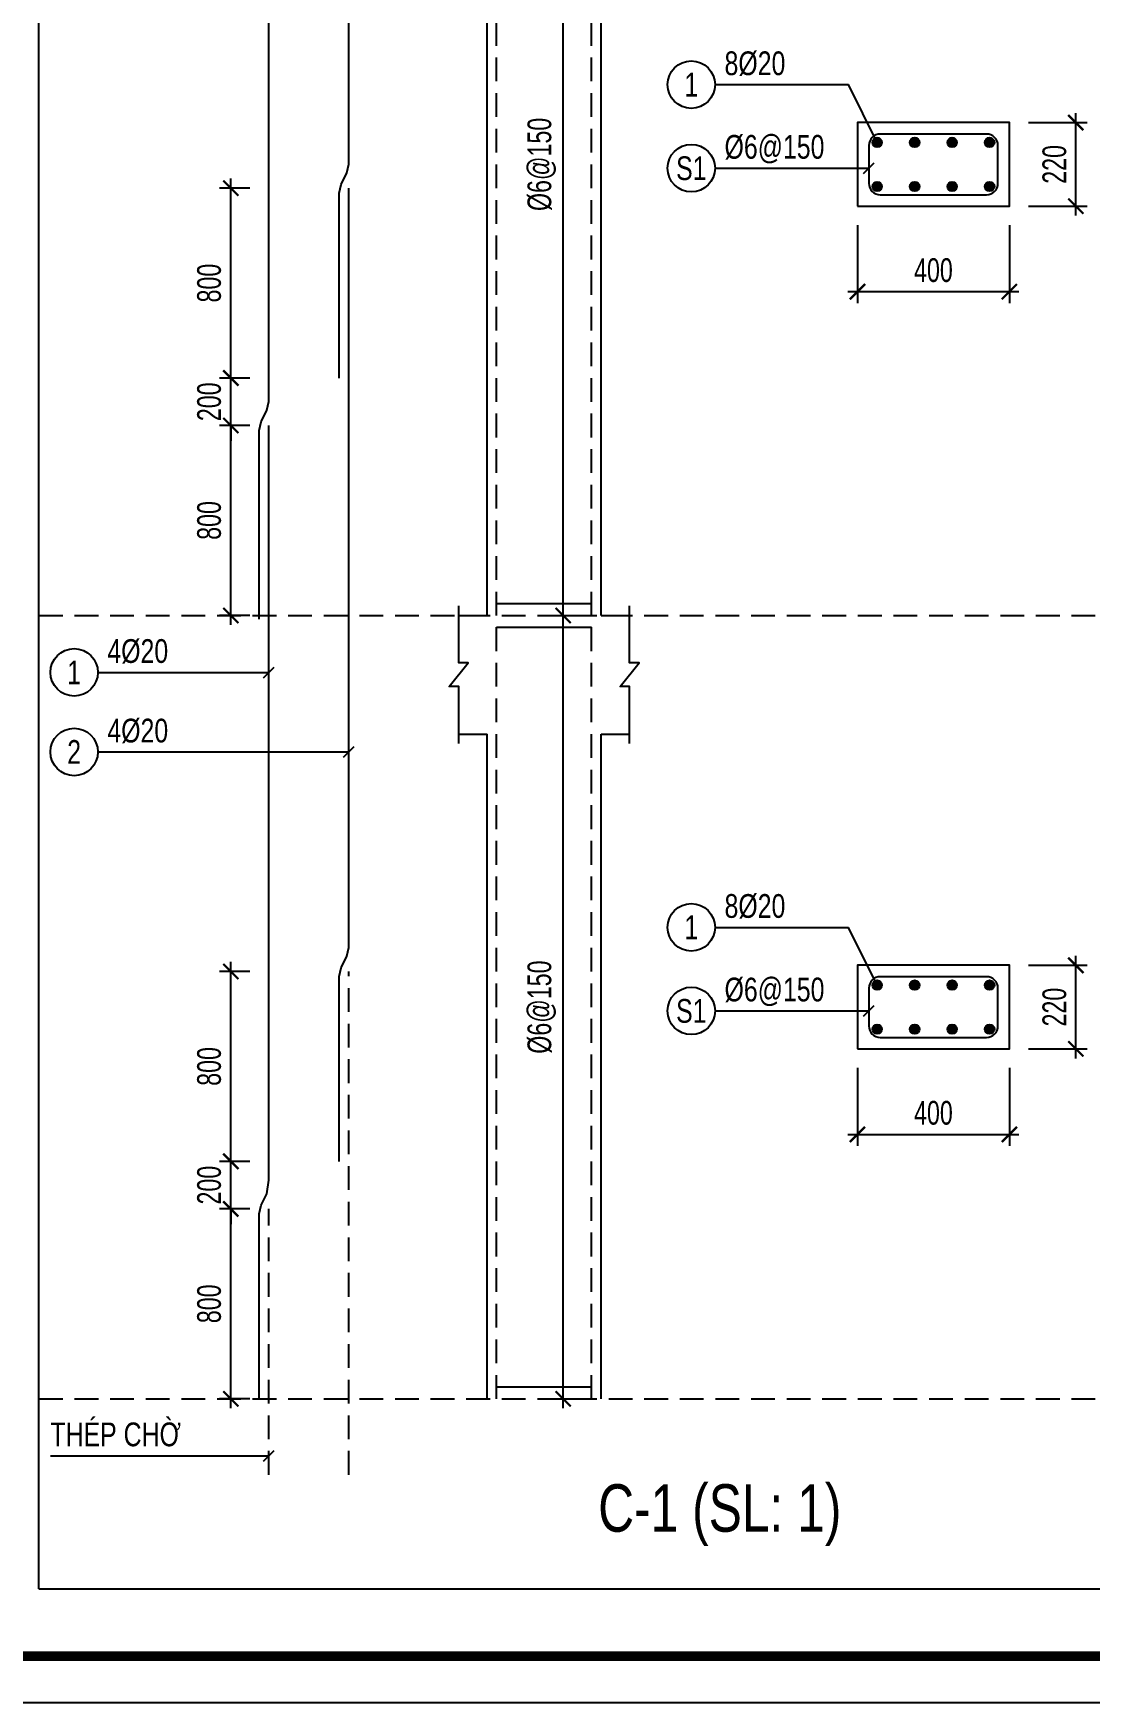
# Model space of a CAD drawing. Header units: millimetres. Extents: x -7991 to 5364, y -10960 to -2058.
# Drawn here: x -432 to 2349, y -9483 to -5088 of the extents above; entities that cross this region are included whole.
import ezdxf
from ezdxf.enums import TextEntityAlignment as Align

# ---------------------------------------------------------------- set-up
doc = ezdxf.new("R2010")
doc.units = ezdxf.units.MM
doc.header["$LTSCALE"] = 250
doc.header["$MEASUREMENT"] = 0
doc.linetypes.add('HIDDEN', pattern=[0.375, 0.25, -0.125])
doc.layers.get('DEFPOINTS').update_dxf_attribs({"color": 87})
for name, color, linetype in [('08.TEXTBEAM', 2, 'Continuous'), ('KCS_BORDER', 2, 'Continuous'), ('KCS_CHI', 8, 'Continuous'), ('KCS_DIM', 8, 'Continuous'), ('KCS_HIDDEN', 8, 'HIDDEN'), ('KCS_SOTHEP_CIRCLE', 1, 'Continuous'), ('KCS_SOTHEP_TEXT', 2, 'Continuous'), ('KCS_STEEL', 4, 'Continuous'), ('KCS_STEEL_HIDDEN', 4, 'HIDDEN'), ('KCS_STEEL_SNODE', 6, 'Continuous'), ('KCS_TEXT', 7, 'Continuous'), ('KCS_TEXT_TCK', 4, 'Continuous')]:
    doc.layers.add(name, color=color, linetype=linetype)
doc.layers.add('Xref khung ten  A3 TKCS$0$A-KY HIEU', color=34, linetype='Continuous', lineweight=20)
doc.styles.add('KCS_SMTEXT', font='arial.ttf', dxfattribs={"width": 0.7})
doc.dimstyles.new('KCS_DIM25', dxfattribs={"dimscale": 25, "dimtxt": 2.5, "dimasz": 1.6, "dimexe": 1.2, "dimexo": 0, "dimgap": 1, "dimtad": 1, "dimdec": 0, "dimzin": 0, "dimdsep": 46, "dimtxsty": 'KCS_SMTEXT', "dimblk": 'ARCHTICK', "dimcen": 0, "dimdle": 1, "dimclrd": 256, "dimclre": 256, "dimclrt": 7, "dimadec": 0, "dimazin": 0, "dimtfac": 1, "dimtdec": 0, "dimtix": 1, "dimtmove": 2, "dimatfit": 3, "dimfxl": 1, "dimtolj": 1, "dimtzin": 0, "dimarcsym": 0})
doc.dimstyles.new('KCS_DIM25_40', dxfattribs={"dimtxt": 62.5, "dimasz": 40, "dimexe": 30, "dimexo": 0, "dimgap": 25, "dimtad": 1, "dimdec": 0, "dimlfac": 1.6, "dimzin": 13, "dimdsep": 46, "dimtxsty": 'KCS_SMTEXT', "dimblk": 'ARCHTICK', "dimblk1": 'ARCHTICK', "dimcen": 0, "dimdle": 25, "dimclrt": 7, "dimadec": 0, "dimazin": 0, "dimtfac": 1, "dimtdec": 0, "dimtix": 1, "dimtmove": 2, "dimatfit": 3, "dimfxl": 1, "dimtolj": 1, "dimtzin": 13, "dimarcsym": 0})

# ---------------------------------------------------------------- blocks, each defined once
blk = doc.blocks.new('Xref khung ten  A3 TKCS')
at = {"layer": 'DEFPOINTS', "color": 125}
blk.add_lwpolyline([(-57730.37, -13938.76), (-57310.37, -13938.76), (-57310.37, -13641.76), (-57730.37, -13641.76)], close=True, dxfattribs=at)
at = {"layer": 'Xref khung ten  A3 TKCS$0$A-KY HIEU', "color": 0, "const_width": 1.02}
blk.add_lwpolyline([(-57716.02, -13933.85), (-57716.02, -13646.66), (-57315.38, -13646.66), (-57315.38, -13933.85)], close=True, dxfattribs=at)
blk = doc.blocks.new('_ArchTick')
at = {"color": 0, "linetype": 'ByBlock', "const_width": 0.15}
blk.add_lwpolyline([(-0.5, -0.5), (0.5, 0.5)], dxfattribs=at)
blk = doc.blocks.new('*D129')
at = {"layer": 'DEFPOINTS', "color": 0, "transparency": 16777216}
for p in [(912.5, -6620.5), (962.5, -6620.5), (912.5, -8683)]:
    blk.add_point(p, dxfattribs=at)
at = {"layer": 'KCS_DIM', "color": 0, "lineweight": -2, "transparency": 16777216}
for p, q in [((912.5, -6620.5), (992.5, -6620.5)), ((962.5, -8708), (962.5, -6595.5)), ((912.5, -8683), (992.5, -8683))]:
    blk.add_line(p, q, dxfattribs=at)
at = {"layer": 'KCS_DIM', "color": 0, "lineweight": -2, "transparency": 16777216, "xscale": 40, "yscale": 40, "zscale": 40}
for p, rotation in [((962.5, -6620.5), 90), ((962.5, -8683), 270)]:
    blk.add_blockref('_ArchTick', p, dxfattribs=dict(at, rotation=rotation))
at = {"layer": 'KCS_DIM', "color": 7, "transparency": 16777216, "insert": (906.2, -7651.8), "char_height": 62.5, "attachment_point": 5, "rotation": 90, "style": 'KCS_SMTEXT'}
blk.add_mtext('\\A1;%%c6@150', dxfattribs=at)
blk = doc.blocks.new('*D130')
at = {"layer": 'DEFPOINTS', "color": 0, "transparency": 16777216}
for p in [(1737.5, -7811.8), (2137.5, -7811.8), (2137.5, -7986.8)]:
    blk.add_point(p, dxfattribs=at)
at = {"layer": 'KCS_DIM', "lineweight": -2, "transparency": 16777216}
for p, q in [((1737.5, -7811.8), (1737.5, -8016.8)), ((2137.5, -7811.8), (2137.5, -8016.8)), ((1712.5, -7986.8), (2162.5, -7986.8))]:
    blk.add_line(p, q, dxfattribs=at)
at = {"layer": 'KCS_DIM', "lineweight": -2, "transparency": 16777216, "xscale": 40, "yscale": 40, "zscale": 40, "rotation": 180}
blk.add_blockref('_ArchTick', (1737.5, -7986.8), dxfattribs=at)
at = {"layer": 'KCS_DIM', "lineweight": -2, "transparency": 16777216, "xscale": 40, "yscale": 40, "zscale": 40}
blk.add_blockref('_ArchTick', (2137.5, -7986.8), dxfattribs=at)
at = {"layer": 'KCS_DIM', "color": 7, "transparency": 16777216, "insert": (1937.5, -7930.5), "char_height": 62.5, "attachment_point": 5, "style": 'KCS_SMTEXT'}
blk.add_mtext('\\A1;400', dxfattribs=at)
blk = doc.blocks.new('*D131')
at = {"layer": 'DEFPOINTS', "color": 0, "transparency": 16777216}
for p in [(2187.5, -7541.8), (2312.5, -7541.8), (2187.5, -7761.8)]:
    blk.add_point(p, dxfattribs=at)
at = {"layer": 'KCS_DIM', "lineweight": -2, "transparency": 16777216}
for p, q in [((2187.5, -7541.8), (2342.5, -7541.8)), ((2312.5, -7786.8), (2312.5, -7516.8)), ((2187.5, -7761.8), (2342.5, -7761.8))]:
    blk.add_line(p, q, dxfattribs=at)
at = {"layer": 'KCS_DIM', "lineweight": -2, "transparency": 16777216, "xscale": 40, "yscale": 40, "zscale": 40}
for p, rotation in [((2312.5, -7541.8), 90), ((2312.5, -7761.8), 270)]:
    blk.add_blockref('_ArchTick', p, dxfattribs=dict(at, rotation=rotation))
at = {"layer": 'KCS_DIM', "color": 7, "transparency": 16777216, "insert": (2256.2, -7651.8), "char_height": 62.5, "attachment_point": 5, "rotation": 90, "style": 'KCS_SMTEXT'}
blk.add_mtext('\\A1;220', dxfattribs=at)
blk = doc.blocks.new('KC_SNODE')
at = {"layer": 'KCS_STEEL_SNODE'}
blk.add_hatch(color=256, dxfattribs=at).paths.add_polyline_path([(12.5, 0, 1), (-12.5, 0, 1)])
blk.add_circle((0, 0), 12.5, dxfattribs=at)
blk = doc.blocks.new('*D132')
at = {"layer": 'DEFPOINTS', "color": 0, "transparency": 16777216}
for p in [(912.5, -4245.5), (962.5, -4245.5), (912.5, -6620.5)]:
    blk.add_point(p, dxfattribs=at)
at = {"layer": 'KCS_DIM', "color": 0, "lineweight": -2, "transparency": 16777216}
for p, q in [((912.5, -4245.5), (992.5, -4245.5)), ((962.5, -6645.5), (962.5, -4220.5)), ((912.5, -6620.5), (992.5, -6620.5))]:
    blk.add_line(p, q, dxfattribs=at)
at = {"layer": 'KCS_DIM', "color": 0, "lineweight": -2, "transparency": 16777216, "xscale": 40, "yscale": 40, "zscale": 40}
for p, rotation in [((962.5, -4245.5), 90), ((962.5, -6620.5), 270)]:
    blk.add_blockref('_ArchTick', p, dxfattribs=dict(at, rotation=rotation))
at = {"layer": 'KCS_DIM', "color": 7, "transparency": 16777216, "insert": (906.2, -5433), "char_height": 62.5, "attachment_point": 5, "rotation": 90, "style": 'KCS_SMTEXT'}
blk.add_mtext('\\A1;%%c6@150', dxfattribs=at)
blk = doc.blocks.new('*D133')
at = {"layer": 'DEFPOINTS', "color": 0, "transparency": 16777216}
for p in [(1737.5, -5593), (2137.5, -5593), (2137.5, -5768)]:
    blk.add_point(p, dxfattribs=at)
at = {"layer": 'KCS_DIM', "lineweight": -2, "transparency": 16777216}
for p, q in [((1737.5, -5593), (1737.5, -5798)), ((2137.5, -5593), (2137.5, -5798)), ((1712.5, -5768), (2162.5, -5768))]:
    blk.add_line(p, q, dxfattribs=at)
at = {"layer": 'KCS_DIM', "lineweight": -2, "transparency": 16777216, "xscale": 40, "yscale": 40, "zscale": 40, "rotation": 180}
blk.add_blockref('_ArchTick', (1737.5, -5768), dxfattribs=at)
at = {"layer": 'KCS_DIM', "lineweight": -2, "transparency": 16777216, "xscale": 40, "yscale": 40, "zscale": 40}
blk.add_blockref('_ArchTick', (2137.5, -5768), dxfattribs=at)
at = {"layer": 'KCS_DIM', "color": 7, "transparency": 16777216, "insert": (1937.5, -5711.8), "char_height": 62.5, "attachment_point": 5, "style": 'KCS_SMTEXT'}
blk.add_mtext('\\A1;400', dxfattribs=at)
blk = doc.blocks.new('*D134')
at = {"layer": 'DEFPOINTS', "color": 0, "transparency": 16777216}
for p in [(2187.5, -5323), (2312.5, -5323), (2187.5, -5543)]:
    blk.add_point(p, dxfattribs=at)
at = {"layer": 'KCS_DIM', "lineweight": -2, "transparency": 16777216}
for p, q in [((2312.5, -5568), (2312.5, -5298)), ((2187.5, -5323), (2342.5, -5323)), ((2187.5, -5543), (2342.5, -5543))]:
    blk.add_line(p, q, dxfattribs=at)
at = {"layer": 'KCS_DIM', "lineweight": -2, "transparency": 16777216, "xscale": 40, "yscale": 40, "zscale": 40}
for p, rotation in [((2312.5, -5323), 90), ((2312.5, -5543), 270)]:
    blk.add_blockref('_ArchTick', p, dxfattribs=dict(at, rotation=rotation))
at = {"layer": 'KCS_DIM', "color": 7, "transparency": 16777216, "insert": (2256.2, -5433), "char_height": 62.5, "attachment_point": 5, "rotation": 90, "style": 'KCS_SMTEXT'}
blk.add_mtext('\\A1;220', dxfattribs=at)
blk = doc.blocks.new('*D142')
at = {"layer": 'DEFPOINTS', "color": 0, "transparency": 16777216}
for p in [(87.5, -8183), (137.5, -8183), (137.5, -8683)]:
    blk.add_point(p, dxfattribs=at)
at = {"layer": 'KCS_DIM', "color": 0, "lineweight": -2, "transparency": 16777216}
for p, q in [((87.5, -8708), (87.5, -8158)), ((137.5, -8183), (57.5, -8183)), ((137.5, -8683), (57.5, -8683))]:
    blk.add_line(p, q, dxfattribs=at)
at = {"layer": 'KCS_DIM', "color": 0, "lineweight": -2, "transparency": 16777216, "xscale": 40, "yscale": 40, "zscale": 40}
for p, rotation in [((87.5, -8183), 90), ((87.5, -8683), 270)]:
    blk.add_blockref('_ArchTick', p, dxfattribs=dict(at, rotation=rotation))
at = {"layer": 'KCS_DIM', "color": 7, "transparency": 16777216, "insert": (30.6, -8433), "char_height": 62.5, "attachment_point": 5, "rotation": 90, "style": 'KCS_SMTEXT'}
blk.add_mtext('\\A1;800', dxfattribs=at)
blk = doc.blocks.new('*D143')
at = {"layer": 'DEFPOINTS', "color": 0, "transparency": 16777216}
for p in [(87.5, -8058), (137.5, -8058), (137.5, -8183)]:
    blk.add_point(p, dxfattribs=at)
at = {"layer": 'KCS_DIM', "color": 0, "lineweight": -2, "transparency": 16777216}
for p, q in [((87.5, -8058), (87.5, -8018)), ((137.5, -8058), (57.5, -8058)), ((87.5, -8183), (87.5, -8058)), ((137.5, -8183), (57.5, -8183)), ((87.5, -8183), (87.5, -8223))]:
    blk.add_line(p, q, dxfattribs=at)
at = {"layer": 'KCS_DIM', "color": 0, "lineweight": -2, "transparency": 16777216, "xscale": 40, "yscale": 40, "zscale": 40}
for p, rotation in [((87.5, -8058), 270), ((87.5, -8183), 90)]:
    blk.add_blockref('_ArchTick', p, dxfattribs=dict(at, rotation=rotation))
at = {"layer": 'KCS_DIM', "color": 7, "transparency": 16777216, "insert": (30.6, -8120.5), "char_height": 62.5, "attachment_point": 5, "rotation": 90, "style": 'KCS_SMTEXT'}
blk.add_mtext('\\A1;200', dxfattribs=at)
blk = doc.blocks.new('*D144')
at = {"layer": 'DEFPOINTS', "color": 0, "transparency": 16777216}
for p in [(87.5, -7558), (137.5, -7558), (137.5, -8058)]:
    blk.add_point(p, dxfattribs=at)
at = {"layer": 'KCS_DIM', "color": 0, "lineweight": -2, "transparency": 16777216}
for p, q in [((137.5, -7558), (57.5, -7558)), ((87.5, -8083), (87.5, -7533)), ((137.5, -8058), (57.5, -8058))]:
    blk.add_line(p, q, dxfattribs=at)
at = {"layer": 'KCS_DIM', "color": 0, "lineweight": -2, "transparency": 16777216, "xscale": 40, "yscale": 40, "zscale": 40}
for p, rotation in [((87.5, -7558), 90), ((87.5, -8058), 270)]:
    blk.add_blockref('_ArchTick', p, dxfattribs=dict(at, rotation=rotation))
at = {"layer": 'KCS_DIM', "color": 7, "transparency": 16777216, "insert": (30.6, -7808), "char_height": 62.5, "attachment_point": 5, "rotation": 90, "style": 'KCS_SMTEXT'}
blk.add_mtext('\\A1;800', dxfattribs=at)
blk = doc.blocks.new('*D145')
at = {"layer": 'DEFPOINTS', "color": 0, "transparency": 16777216}
for p in [(87.5, -6120.5), (137.5, -6120.5), (137.5, -6620.5)]:
    blk.add_point(p, dxfattribs=at)
at = {"layer": 'KCS_DIM', "color": 0, "lineweight": -2, "transparency": 16777216}
for p, q in [((87.5, -6645.5), (87.5, -6095.5)), ((137.5, -6120.5), (57.5, -6120.5)), ((137.5, -6620.5), (57.5, -6620.5))]:
    blk.add_line(p, q, dxfattribs=at)
at = {"layer": 'KCS_DIM', "color": 0, "lineweight": -2, "transparency": 16777216, "xscale": 40, "yscale": 40, "zscale": 40}
for p, rotation in [((87.5, -6120.5), 90), ((87.5, -6620.5), 270)]:
    blk.add_blockref('_ArchTick', p, dxfattribs=dict(at, rotation=rotation))
at = {"layer": 'KCS_DIM', "color": 7, "transparency": 16777216, "insert": (30.6, -6370.5), "char_height": 62.5, "attachment_point": 5, "rotation": 90, "style": 'KCS_SMTEXT'}
blk.add_mtext('\\A1;800', dxfattribs=at)
blk = doc.blocks.new('*D146')
at = {"layer": 'DEFPOINTS', "color": 0, "transparency": 16777216}
for p in [(87.5, -5995.5), (137.5, -5995.5), (137.5, -6120.5)]:
    blk.add_point(p, dxfattribs=at)
at = {"layer": 'KCS_DIM', "color": 0, "lineweight": -2, "transparency": 16777216}
for p, q in [((87.5, -5995.5), (87.5, -5955.5)), ((137.5, -5995.5), (57.5, -5995.5)), ((87.5, -6120.5), (87.5, -5995.5)), ((137.5, -6120.5), (57.5, -6120.5)), ((87.5, -6120.5), (87.5, -6160.5))]:
    blk.add_line(p, q, dxfattribs=at)
at = {"layer": 'KCS_DIM', "color": 0, "lineweight": -2, "transparency": 16777216, "xscale": 40, "yscale": 40, "zscale": 40}
for p, rotation in [((87.5, -5995.5), 270), ((87.5, -6120.5), 90)]:
    blk.add_blockref('_ArchTick', p, dxfattribs=dict(at, rotation=rotation))
at = {"layer": 'KCS_DIM', "color": 7, "transparency": 16777216, "insert": (30.6, -6058), "char_height": 62.5, "attachment_point": 5, "rotation": 90, "style": 'KCS_SMTEXT'}
blk.add_mtext('\\A1;200', dxfattribs=at)
blk = doc.blocks.new('*D147')
at = {"layer": 'DEFPOINTS', "color": 0, "transparency": 16777216}
for p in [(87.5, -5495.5), (137.5, -5495.5), (137.5, -5995.5)]:
    blk.add_point(p, dxfattribs=at)
at = {"layer": 'KCS_DIM', "color": 0, "lineweight": -2, "transparency": 16777216}
for p, q in [((87.5, -6020.5), (87.5, -5470.5)), ((137.5, -5495.5), (57.5, -5495.5)), ((137.5, -5995.5), (57.5, -5995.5))]:
    blk.add_line(p, q, dxfattribs=at)
at = {"layer": 'KCS_DIM', "color": 0, "lineweight": -2, "transparency": 16777216, "xscale": 40, "yscale": 40, "zscale": 40}
for p, rotation in [((87.5, -5495.5), 90), ((87.5, -5995.5), 270)]:
    blk.add_blockref('_ArchTick', p, dxfattribs=dict(at, rotation=rotation))
at = {"layer": 'KCS_DIM', "color": 7, "transparency": 16777216, "insert": (30.6, -5745.5), "char_height": 62.5, "attachment_point": 5, "rotation": 90, "style": 'KCS_SMTEXT'}
blk.add_mtext('\\A1;800', dxfattribs=at)

msp = doc.modelspace()

# ---------------------------------------------------------------- linework, layer by layer
at = {"layer": 'KCS_BORDER'}
for p, q in [((-417.52, -9183.03), (-417.52, -4245.53)), ((762.48, -6620.53), (762.48, -4558.03)), ((1062.48, -6620.53), (1062.48, -4558.03)), ((687.48, -6620.53), (762.48, -6620.53)), ((1062.48, -6620.53), (1137.48, -6620.53)), ((687.48, -6933.03), (762.48, -6933.03)), ((762.48, -8683.03), (762.48, -6933.03)), ((1062.48, -6933.03), (1137.48, -6933.03)), ((1062.48, -8683.03), (1062.48, -6933.03)), ((-417.52, -9183.03), (3637.48, -9183.03))]:
    msp.add_line(p, q, dxfattribs=at)
for points in [[(1737.48, -5543.03), (2137.48, -5543.03), (2137.48, -5323.03), (1737.48, -5323.03), (1737.48, -5543.03)], [(1737.48, -7761.78), (2137.48, -7761.78), (2137.48, -7541.78), (1737.48, -7541.78), (1737.48, -7761.78)]]:
    msp.add_lwpolyline(points, dxfattribs=at)
at = {"layer": 'KCS_BORDER', "color": 1}
for points in [[(687.48, -6958.03), (687.48, -6808.03), (662.48, -6808.03), (712.48, -6745.53), (687.48, -6745.53), (687.48, -6595.53)], [(1137.48, -6958.03), (1137.48, -6808.03), (1112.48, -6808.03), (1162.48, -6745.53), (1137.48, -6745.53), (1137.48, -6595.53)]]:
    msp.add_lwpolyline(points, dxfattribs=at)
at = {"layer": 'KCS_CHI'}
for p, q in [((1362.48, -5223.03), (1713.48, -5223.03)), ((1789.48, -5375.03), (1713.48, -5223.03)), ((1362.48, -5443.03), (1767.48, -5443.03)), ((-262.52, -6770.53), (187.48, -6770.53)), ((-262.52, -6979.96), (398.2, -6979.96)), ((1362.48, -7441.78), (1713.48, -7441.78)), ((1789.48, -7593.78), (1713.48, -7441.78)), ((1362.48, -7661.78), (1767.48, -7661.78)), ((-387.52, -8833.03), (187.48, -8833.03))]:
    msp.add_line(p, q, dxfattribs=at)
at = {"layer": 'KCS_CHI', "color": 3}
for p, q in [((1753.41, -5457.09), (1781.54, -5428.96)), ((173.41, -6784.59), (201.54, -6756.46)), ((384.14, -6994.02), (412.26, -6965.9)), ((1753.41, -7675.84), (1781.54, -7647.71)), ((173.41, -8847.09), (201.54, -8818.96))]:
    msp.add_line(p, q, dxfattribs=at)
at = {"layer": 'KCS_HIDDEN'}
for p, q in [((-417.52, -6620.53), (3637.48, -6620.53)), ((-417.52, -8683.03), (3637.48, -8683.03))]:
    msp.add_line(p, q, dxfattribs=at)
at = {"layer": 'KCS_SOTHEP_CIRCLE', "color": 1}
for centre in [(1299.98, -5223.03), (1299.98, -5443.03), (-325.02, -6770.53), (-325.02, -6979.96), (1299.98, -7441.78), (1299.98, -7661.78)]:
    msp.add_circle(centre, 62.5, dxfattribs=at)
at = {"layer": 'KCS_STEEL'}
for p, q in [((787.48, -6589.28), (1037.48, -6589.28)), ((787.48, -6651.78), (1037.48, -6651.78)), ((787.48, -8651.78), (1037.48, -8651.78))]:
    msp.add_line(p, q, dxfattribs=at)
for points in [[(162.48, -6629.99), (162.48, -6133.53), (167.48, -6110.53), (182.48, -6080.53), (187.48, -6057.53), (187.48, -4270.53), (287.48, -4270.53)], [(373.2, -5995.53), (373.2, -5508.53), (378.2, -5485.53), (393.2, -5455.53), (398.2, -5432.53), (398.2, -4270.53), (504.71, -4270.53)], [(373.2, -8058.03), (373.2, -7571.03), (378.2, -7548.03), (393.2, -7518.03), (398.2, -7495.03), (398.2, -5495.53)], [(162.48, -8683.03), (162.48, -8196.03), (167.48, -8173.03), (182.48, -8143.03), (187.48, -8107.53), (187.48, -6120.53)]]:
    msp.add_lwpolyline(points, dxfattribs=at)
for points in [[(1767.48, -5383.03), (1767.48, -5483.03, 0.4142136), (1797.48, -5513.03), (2077.48, -5513.03, 0.4142136), (2107.48, -5483.03), (2107.48, -5383.03, 0.4142136), (2077.48, -5353.03), (1797.48, -5353.03, 0.4142136), (1767.48, -5383.03)], [(1767.48, -7601.78), (1767.48, -7701.78, 0.4142136), (1797.48, -7731.78), (2077.48, -7731.78, 0.4142136), (2107.48, -7701.78), (2107.48, -7601.78, 0.4142136), (2077.48, -7571.78), (1797.48, -7571.78, 0.4142136), (1767.48, -7601.78)]]:
    msp.add_lwpolyline(points, format="xyb", dxfattribs=at)
at = {"layer": 'KCS_STEEL_HIDDEN'}
for p, q in [((787.48, -6620.53), (787.48, -4245.53)), ((1037.48, -6620.53), (1037.48, -4245.53)), ((787.48, -8683.03), (787.48, -6620.53)), ((1037.48, -8683.03), (1037.48, -6620.53)), ((398.2, -8883.03), (398.2, -7558.03)), ((187.48, -8883.03), (187.48, -8183.03))]:
    msp.add_line(p, q, dxfattribs=at)

# ---------------------------------------------------------------- block references
at = {"layer": '08.TEXTBEAM', "xscale": 25, "yscale": 25, "zscale": 25}
msp.add_blockref('Xref khung ten  A3 TKCS', (1438123.27, 338985.89), dxfattribs=at)
at = {"layer": 'KCS_STEEL_SNODE'}
for p in [(1789.48, -5375.03), (1888.14, -5375.03), (1986.81, -5375.03), (2085.48, -5375.03), (1789.48, -5491.03), (1888.14, -5491.03), (1986.81, -5491.03), (2085.48, -5491.03), (1789.48, -7593.78), (1888.14, -7593.78), (1986.81, -7593.78), (2085.48, -7593.78), (1789.48, -7709.78), (1888.14, -7709.78), (1986.81, -7709.78), (2085.48, -7709.78)]:
    msp.add_blockref('KC_SNODE', p, dxfattribs=at)

# ---------------------------------------------------------------- texts
at = {"layer": 'KCS_SOTHEP_TEXT', "style": 'KCS_SMTEXT', "width": 0.75}
for s, p in [('1', (1299.98, -5223.03)), ('S1', (1299.98, -5443.03)), ('1', (-325.02, -6770.53)), ('2', (-325.02, -6979.96)), ('1', (1299.98, -7441.78)), ('S1', (1299.98, -7661.78))]:
    msp.add_text(s, height=62.5, dxfattribs=at).set_placement(p, align=Align.MIDDLE_CENTER)
at = {"layer": 'KCS_TEXT', "style": 'KCS_SMTEXT', "width": 0.75}
for s, p in [('8%%c20', (1387.48, -5198.03)), ('%%c6@150', (1387.48, -5418.03)), ('4%%c20', (-237.52, -6745.53)), ('4%%c20', (-237.52, -6954.96)), ('8%%c20', (1387.48, -7416.78)), ('%%c6@150', (1387.48, -7636.78)), ('THÉP CHỜ', (-387.52, -8808.03))]:
    msp.add_text(s, height=62.5, dxfattribs=at).set_placement(p)
at = {"layer": 'KCS_TEXT_TCK', "style": 'KCS_SMTEXT', "width": 0.75}
msp.add_text('C-1 (SL: 1)', height=125, dxfattribs=at).set_placement((1374.98, -9033.03), align=Align.CENTER)

# ---------------------------------------------------------------- dimensions: what is measured, and where the dimension line sits
at = {"layer": 'KCS_DIM'}
for p1, p2, picture, middle in [((912.48, -6620.53), (912.48, -4245.53), '*D132', (906.23, -5433.03)), ((912.48, -8683.03), (912.48, -6620.53), '*D129', (906.23, -7651.78))]:
    dim = msp.add_aligned_dim(p1=p1, p2=p2, distance=-50, text='%%c6@150', dimstyle='KCS_DIM25_40', dxfattribs=at)
    dim.commit()
    dim.dimension.update_dxf_attribs({"geometry": picture, "text_midpoint": middle})
for p1, p2, distance, dimstyle, picture, middle in [((2187.48, -5543.03), (2187.48, -5323.03), -125, 'KCS_DIM25', '*D134', (2256.23, -5433.03)), ((137.48, -5995.53), (137.48, -5495.53), 50, 'KCS_DIM25_40', '*D147', (30.57, -5745.53)), ((1737.48, -5593.03), (2137.48, -5593.03), -175, 'KCS_DIM25', '*D133', (1937.48, -5711.78)), ((137.48, -6120.53), (137.48, -5995.53), 50, 'KCS_DIM25_40', '*D146', (30.57, -6058.03)), ((137.48, -6620.53), (137.48, -6120.53), 50, 'KCS_DIM25_40', '*D145', (30.57, -6370.53)), ((137.48, -8058.03), (137.48, -7558.03), 50, 'KCS_DIM25_40', '*D144', (30.57, -7808.03)), ((2187.48, -7761.78), (2187.48, -7541.78), -125, 'KCS_DIM25', '*D131', (2256.23, -7651.78)), ((1737.48, -7811.78), (2137.48, -7811.78), -175, 'KCS_DIM25', '*D130', (1937.48, -7930.53)), ((137.48, -8183.03), (137.48, -8058.03), 50, 'KCS_DIM25_40', '*D143', (30.57, -8120.53)), ((137.48, -8683.03), (137.48, -8183.03), 50, 'KCS_DIM25_40', '*D142', (30.57, -8433.03))]:
    dim = msp.add_aligned_dim(p1=p1, p2=p2, distance=distance, dimstyle=dimstyle, dxfattribs=at)
    dim.commit()
    dim.dimension.update_dxf_attribs({"geometry": picture, "text_midpoint": middle})

doc.saveas('drawing.dxf')
